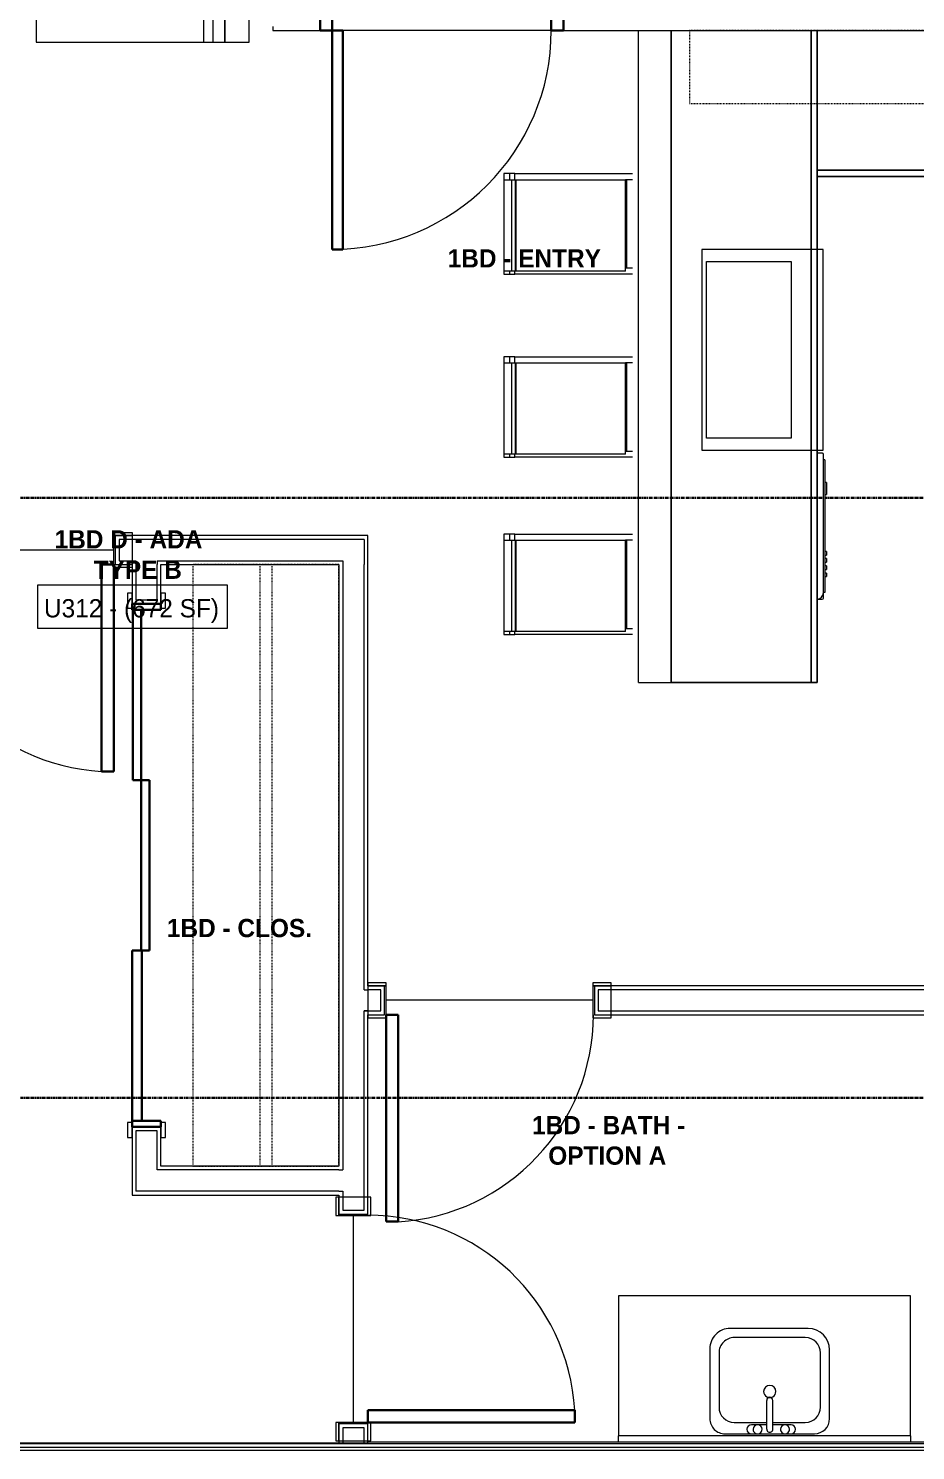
# Model space of a CAD drawing. Header units: inches. Extents: x -4093 to -1777, y 9773 to 12264.
# Drawn here: x -3711.1 to -3565.3, y 11129.2 to 11362.9 of the extents above; entities that cross this region are included whole.
import ezdxf

# ---------------------------------------------------------------- set-up
doc = ezdxf.new("R2010")
doc.units = ezdxf.units.IN
doc.header["$MEASUREMENT"] = 0
doc.linetypes.add('Dash', pattern=[0.25, 0.125, -0.125])
doc.linetypes.add('Grid Line 1_2_', pattern=[0.875, 0.5, -0.125, 0.125, -0.125])
for name, color, linetype, lineweight in [('0-1', 7, 'Continuous', 5), ('0-2', 7, 'Continuous', 9), ('0-3', 8, 'Continuous', 9), ('A-AREA-IDEN', 2, 'Continuous', 9), ('A-DOOR-1', 7, 'Continuous', 9), ('A-DOOR-2', 10, 'Continuous', 30), ('A-DOOR-FRAM-1', 10, 'Continuous', 30), ('A-FLOR-1', 7, 'Continuous', 9), ('A-WALL-1', 7, 'Continuous', 9), ('A-WALL-2', 250, 'Continuous', 18), ('I-FURN', 30, 'Continuous', 9), ('I-FURN-1', 7, 'Continuous', 9), ('I-WALL-1', 7, 'Continuous', 9), ('P-SANR-FIXT-1', 7, 'Continuous', 9), ('Q-CASE-1', 7, 'Continuous', 9), ('Q-CASE-HDLN-1', 7, 'Dash', 9), ('Q-SPCQ-1', 7, 'Continuous', 9), ('S-GRID-1', 1, 'Grid Line 1_2_', 30)]:
    doc.layers.add(name, color=color, linetype=linetype, lineweight=lineweight)
doc.styles.add('Century Gothic_1', font='ufonts.com_century-gothic.ttf', dxfattribs={"height": 3})
doc.styles.add('Century Gothic_B', font='GOTHICB.TTF', dxfattribs={"height": 3})

# ---------------------------------------------------------------- blocks, each defined once
blk = doc.blocks.new('SWING - SINGLE - FLUSH - SWING - FLUSH - 2-10 x 6-8 - PRIVACY-4346070-BACKGROUND - 3RD FLOOR')
at = {"layer": 'A-DOOR-1'}
for p, q in [((-20, 2.37), (-20, 2.87)), ((-20, 2.87), (-17, 2.87)), ((-20, 2.37), (-17, 2.37)), ((-20, -2.88), (-20, 2.37)), ((-17, 2.37), (-20, 2.37)), ((-17, 2.87), (-17, 2.37)), ((-17, 2.37), (-17, -2.88)), ((17, 2.37), (17, 2.87)), ((17, 2.87), (20, 2.87)), ((17, 2.37), (20, 2.37)), ((17, -2.88), (17, 2.37)), ((20, 2.37), (17, 2.37)), ((20, 2.87), (20, 2.37)), ((20, 2.37), (20, -2.88)), ((-17, -2.88), (-20, -2.88)), ((20, -2.88), (17, -2.88))]:
    blk.add_line(p, q, dxfattribs=at)
blk.add_arc((17, -2.38), 34.07, 180, 266.6343, dxfattribs=at)
at = {"layer": 'A-DOOR-2'}
for p, q in [((15, -2.38), (15, -36.38)), ((17, -2.38), (15, -2.38)), ((17, -2.38), (17, -36.38)), ((17, -36.38), (15, -36.38))]:
    blk.add_line(p, q, dxfattribs=at)
blk = doc.blocks.new('SWING - SINGLE - FLUSH - SWING - FLUSH - 2-10 x 6-8 - PRIVACY-4346066-BACKGROUND - 3RD FLOOR')
at = {"layer": 'A-DOOR-1'}
for p, q in [((-17, 2.87), (-20, 2.87)), ((-20, 2.87), (-20, -2.38)), ((-17, -2.38), (-17, 2.87)), ((20, 2.87), (17, 2.87)), ((17, 2.87), (17, -2.38)), ((20, -2.38), (20, 2.87)), ((-20, -2.38), (-17, -2.38)), ((-17, -2.38), (-20, -2.38)), ((-20, -2.38), (-20, -2.88)), ((-20, -2.88), (-17, -2.88)), ((-17, -2.88), (-17, -2.38)), ((17, -2.38), (20, -2.38)), ((20, -2.38), (17, -2.38)), ((17, -2.38), (17, -2.88)), ((17, -2.88), (20, -2.88)), ((20, -2.88), (20, -2.38))]:
    blk.add_line(p, q, dxfattribs=at)
blk.add_arc((17, 2.37), 34.07, 93.3657, 180, dxfattribs=at)
at = {"layer": 'A-DOOR-2'}
for p, q in [((15, 2.37), (15, 36.38)), ((17, 36.38), (15, 36.38)), ((17, 2.37), (17, 36.38)), ((17, 2.37), (15, 2.37))]:
    blk.add_line(p, q, dxfattribs=at)
blk = doc.blocks.new('SLIDING - FLUSH - TRIPLE PANEL - SLIDING - FLUSH - 7-0 x 6-8-3853471-BACKGROUND - 3RD FLOOR')
at = {"layer": 'A-DOOR-1'}
for p, q in [((-42.25, 3), (-44.75, 3)), ((-44.75, 3), (-44.75, 2.25)), ((-42.25, 2.25), (-42.25, 3)), ((42.25, 3), (42.25, 2.25)), ((44.75, 3), (42.25, 3)), ((44.75, 2.25), (44.75, 3)), ((-44.75, 2.25), (-42.25, 2.25)), ((42.25, 2.25), (44.75, 2.25)), ((-42.25, -2.5), (-44.75, -2.5)), ((-44.75, -2.5), (-44.75, -3.25)), ((-44.75, -3.25), (-42.25, -3.25)), ((-42.25, -3.25), (-42.25, -2.5)), ((44.75, -2.5), (42.25, -2.5)), ((42.25, -2.5), (42.25, -3.25)), ((42.25, -3.25), (44.75, -3.25)), ((44.75, -3.25), (44.75, -2.5))]:
    blk.add_line(p, q, dxfattribs=at)
at = {"layer": 'A-DOOR-2'}
for p, q in [((-14, 2.25), (-42, 2.25)), ((-42, 2.25), (-42, 0.625)), ((-42, 0.625), (-14, 0.625)), ((-14, 0.625), (-14, 2.25)), ((14, 0.75), (-14, 0.75)), ((-14, 0.75), (-14, -0.625)), ((42, 2.125), (14, 2.125)), ((14, 2.125), (14, 0.75)), ((14, -0.625), (14, 0.75)), ((14, 0.75), (42, 0.75)), ((42, 0.75), (42, 2.125)), ((-14, -0.625), (14, -0.625))]:
    blk.add_line(p, q, dxfattribs=at)
at = {"layer": 'A-DOOR-FRAM-1'}
for p, q in [((-42, 2.25), (-43, 2.25)), ((-43, 2.25), (-43, -2.5)), ((-42, -2.5), (-42, 2.25)), ((43, 2.25), (42, 2.25)), ((42, 2.25), (42, -2.5)), ((43, -2.5), (43, 2.25)), ((-43, -2.5), (-42, -2.5)), ((42, -2.5), (43, -2.5))]:
    blk.add_line(p, q, dxfattribs=at)
blk = doc.blocks.new('OD_CW_Closet - OD_CW_Closet-3861470-BACKGROUND - 3RD FLOOR')
at = {"layer": 'Q-CASE-HDLN-1'}
for p, q in [((99.61, 24), (0.74, 24)), ((0.74, 24), (0.74, 0)), ((99.61, 0), (99.61, 24)), ((0.74, 13), (99.61, 13)), ((0.74, 11), (99.61, 11)), ((0.74, 0), (99.61, 0))]:
    blk.add_line(p, q, dxfattribs=at)
blk = doc.blocks.new('Couch-Both_Arms-Generic - 2-1352635-BACKGROUND - 3RD FLOOR')
at = {"layer": 'I-FURN'}
for p, q in [((-24, 13.5), (24, 13.5)), ((24, 13.5), (-24, 13.5)), ((-24, 13.5), (-24, 10)), ((24, 10), (24, 13.5)), ((-24, 11.5), (24, 11.5)), ((-24, 10), (-24, -17.5)), ((-24, 10), (24, 10)), ((-18, -17.5), (-18, 10)), ((18, 10), (18, -17.5)), ((24, -17.5), (24, 10)), ((-24, -17.5), (-18, -17.5)), ((-18, -17.5), (-18, -18.5)), ((-18, -18.5), (18, -18.5)), ((18, -18.5), (18, -17.5)), ((18, -17.5), (24, -17.5))]:
    blk.add_line(p, q, dxfattribs=at)
at = {"layer": 'I-FURN-1'}
for p, q in [((24, 17.5), (-24, 17.5)), ((-24, 17.5), (-24, 13.5)), ((24, 13.5), (24, 17.5))]:
    blk.add_line(p, q, dxfattribs=at)
blk = doc.blocks.new('M_Sink Vanity-Square - 500 x 440mm-1352614-BACKGROUND - 3RD FLOOR')
at = {"layer": 'P-SANR-FIXT-1'}
for p, q in [((7.96, 7.09), (-6.72, 7.09)), ((3.62, 7.09), (-2.88, 7.09)), ((0.12, 5.22), (-5.22, 5.22)), ((-2.88, 5.59), (0.12, 5.59)), ((0.12, 6.33), (0.12, 1.59)), ((1.12, 6.33), (1.12, 1.59)), ((1.12, 5.59), (3.62, 5.59)), ((6.46, 5.22), (1.12, 5.22)), ((-9.22, 4.59), (-9.22, -6.73)), ((-7.72, 2.72), (-7.72, -6.23)), ((8.96, -6.23), (8.96, 2.72)), ((10.46, -6.91), (10.46, 4.59)), ((-5.22, -8.73), (6.46, -8.73)), ((-5.72, -10.23), (7.14, -10.23))]:
    blk.add_line(p, q, dxfattribs=at)
for centre, radius, start, end in [((-6.72, 4.59), 2.5, 90, 180), ((-2.88, 6.34), 0.75, 90, 270), ((-1.88, 6.34), 0.75, 360, 180), ((2.62, 6.34), 0.75, 360, 180), ((3.62, 6.34), 0.75, 270, 90), ((7.96, 4.59), 2.5, 360, 90), ((-5.22, 2.72), 2.5, 90, 180), ((-1.88, 6.34), 0.75, 180, 0), ((0.62, 6.33), 0.5, 360, 180), ((2.62, 6.34), 0.75, 180, 360), ((6.46, 2.72), 2.5, 0, 90), ((0.62, 0.13), 1, 360, 180), ((0.62, 0.13), 1, 180, 0), ((0.62, 1.59), 0.5, 180, 0), ((-5.72, -6.73), 3.5, 180, 270), ((-5.22, -6.23), 2.5, 180, 270), ((6.46, -6.23), 2.5, 270, 0), ((7.14, -6.91), 3.32, 270, 0)]:
    blk.add_arc(centre, radius, start, end, dxfattribs=at)
blk = doc.blocks.new('Bath Vanity - Bath Vanity 48_-2551079-BACKGROUND - 3RD FLOOR')
at = {"layer": 'Q-CASE-1'}
for p, q in [((24.74, 0), (-23.26, 0)), ((-23.26, -1), (-23.26, -24)), ((24.74, -24), (24.74, -1)), ((-23.26, -24), (24.74, -24))]:
    blk.add_line(p, q, dxfattribs=at)
blk = doc.blocks.new('BATHROOM MIRROR - BATHROOM MIRROR 48_-3124766-BACKGROUND - 3RD FLOOR')
at = {"layer": 'Q-CASE-1'}
for p, q in [((24.74, 24), (-23.26, 24)), ((-23.26, 23), (-23.26, 24)), ((24.74, 24), (24.74, 23)), ((-23.26, 23), (24.74, 23))]:
    blk.add_line(p, q, dxfattribs=at)
blk = doc.blocks.new('Bar_Stool_6722_1_ - Bar_Stool_6722_1_-V58-BACKGROUND - 3RD FLOOR')
at = {"layer": 'I-FURN-1'}
for p, q in [((0, 19.21), (0, 21.13)), ((1, 21.13), (1, 20.14)), ((15.5, 20.14), (15.5, 21.13)), ((16.5, 21.13), (16.5, 19.21)), ((0, 17.72), (0, 19.21)), ((1, 20.14), (15.5, 20.14)), ((1, 20.14), (1, 20.06)), ((1, 20.06), (1, 19.99)), ((16, 20), (1, 20)), ((1, 19.89), (1, 19.99)), ((1, 17.63), (1, 19.89)), ((15.5, 20.06), (15.5, 20.14)), ((15.5, 19.99), (15.5, 20.06)), ((16, 19.99), (16, 19.89)), ((16, 19.89), (16, 17.63)), ((16.5, 19.21), (16.5, 17.72)), ((0, 1.78), (0, 17.72)), ((1, 2.03), (1, 17.63)), ((16, 17.63), (16, 2.03)), ((16.5, 17.72), (16.5, 1.78)), ((1, 1.78), (0, 1.78)), ((0, 1.78), (0, 0.98)), ((1, 0.98), (0, 0.98)), ((0, 0.98), (0, 0)), ((1, 1.91), (1, 2.03)), ((16, 2.03), (1, 2.03)), ((1, 1.24), (1, 1.91)), ((16, 1.91), (1, 1.91)), ((1, 0), (1, 1.24)), ((1, 1.24), (16, 1.24)), ((16, 2.03), (16, 1.91)), ((16, 1.91), (16, 1.24)), ((16.5, 1.78), (16, 1.78)), ((16, 1.24), (16, 0)), ((16.5, 0.98), (16, 0.98)), ((16.5, 0.98), (16.5, 1.78)), ((16.5, 0), (16.5, 0.98)), ((0, 0), (1, 0)), ((1, 0), (16, 0)), ((16, 0), (16.5, 0))]:
    blk.add_line(p, q, dxfattribs=at)
blk = doc.blocks.new('OD_CW_Upper Cabinet - OD_CW_Upper Cabinet-4366995-BACKGROUND - 3RD FLOOR')
at = {"layer": 'Q-CASE-HDLN-1'}
for p, q in [((115.86, 24), (0.74, 24)), ((0.74, 24), (0.74, 12)), ((115.86, 12), (115.86, 24)), ((0.74, 12), (115.86, 12))]:
    blk.add_line(p, q, dxfattribs=at)
blk = doc.blocks.new('OD_CW_Base Cabinet - OD_CW_Base Cabinet-4366117-BACKGROUND - 3RD FLOOR')
at = {"layer": 'Q-CASE-1'}
for p, q in [((70.86, 0), (70.86, 24)), ((70.86, 24), (70.86, 1)), ((0.74, 1), (20.8, 1)), ((20.8, 1), (0.74, 1)), ((0.74, 0), (20.8, 0)), ((20.8, 0), (0.74, 0)), ((50.8, 1), (70.86, 1)), ((70.86, 1), (50.8, 1)), ((50.8, 0), (70.86, 0)), ((70.86, 0), (50.8, 0)), ((70.86, 1), (70.86, 0))]:
    blk.add_line(p, q, dxfattribs=at)
blk = doc.blocks.new('OD_CW_Base Cabinet - OD_CW_Base Cabinet-4366118-BACKGROUND - 3RD FLOOR')
at = {"layer": 'Q-CASE-1'}
for p, q in [((0.74, 24), (0.74, 0)), ((107.93, 24), (0.74, 24)), ((0.74, 0), (107.93, 0))]:
    blk.add_line(p, q, dxfattribs=at)
blk = doc.blocks.new('Dishwasher_15404 - 34_ counter-3395311-BACKGROUND - 3RD FLOOR')
at = {"layer": 'Q-SPCQ-1'}
for p, q in [((23.68, 0), (22.88, 0)), ((23.87, -22.93), (23.87, -0.2)), ((24.12, -1.09), (23.87, -1.09)), ((24.12, -1.09), (24.12, -22.91)), ((24.37, -4.82), (24.12, -4.82)), ((24.12, -6.79), (24.37, -6.79)), ((24.37, -4.82), (24.37, -5.81)), ((24.37, -5.81), (24.37, -6.79)), ((24.37, -16.15), (24.12, -16.15)), ((24.37, -16.15), (24.37, -16.74)), ((24.12, -16.74), (24.37, -16.74)), ((24.37, -17.33), (24.12, -17.33)), ((24.12, -17.92), (24.37, -17.92)), ((24.37, -18.51), (24.12, -18.51)), ((24.37, -17.33), (24.37, -17.92)), ((24.37, -18.51), (24.37, -19.1)), ((24.12, -19.1), (24.37, -19.1)), ((24.37, -19.69), (24.12, -19.69)), ((24.12, -20.28), (24.37, -20.28)), ((24.37, -19.69), (24.37, -20.28)), ((24.12, -22.91), (23.87, -22.91)), ((23.87, -23.8), (23.87, -22.93)), ((22.88, -24), (23.68, -24))]:
    blk.add_line(p, q, dxfattribs=at)
for centre, radius, start, end in [((23.68, -0.2), 0.197, 360, 90), ((23.68, -0.2), 0.197, 15, 75), ((22.8, -22.93), 1.07, 273.885, 0), ((23.68, -23.8), 0.197, 270, 0)]:
    blk.add_arc(centre, radius, start, end, dxfattribs=at)
blk = doc.blocks.new('Stainless Steel Farmhous Kitchen Sink - Stainless Steel Farmhous Kitchen Sink-4315883-BACKGROUND - 3RD FLOOR')
at = {"layer": 'P-SANR-FIXT-1'}
for p, q in [((-33, 22.2), (-33, 2.25)), ((0, 22.2), (-33, 22.2)), ((0, 2.25), (0, 22.2)), ((-31, 3), (-31, 16.96)), ((-31, 16.96), (-2, 16.96)), ((-2, 16.96), (-2, 3)), ((-2, 3), (-31, 3)), ((-33, 2.25), (0, 2.25))]:
    blk.add_line(p, q, dxfattribs=at)
blk = doc.blocks.new('CTR - 1st Phase - Unit Layouts_rvt-1-BACKGROUND - 3RD FLOOR')
at = {"layer": 'A-FLOR-1'}
for p, q in [((-3625.15, 11362.61), (-3659.4, 11362.61)), ((-3697.05, 11277.19), (-3731.05, 11277.19)), ((-3618.3, 11203.19), (-3652.3, 11203.19)), ((-3657.67, 11133.81), (-3657.67, 11167.81)), ((-3655.3, 11130.63), (-3614.1, 11130.63)), ((-3566.1, 11130.63), (-3529.91, 11130.63)), ((-3851.85, 11130.44), (-3660.05, 11130.44))]:
    blk.add_line(p, q, dxfattribs=at)
at = {"layer": 'A-WALL-1'}
for p, q in [((-3610.8, 11255.43), (-3610.8, 11362.61)), ((-3605.42, 11362.61), (-3605.42, 11255.43)), ((-3655.3, 11279.56), (-3696.8, 11279.56)), ((-3696.8, 11279.56), (-3696.8, 11274.81)), ((-3655.3, 11278.94), (-3655.3, 11279.56)), ((-3655.3, 11274.81), (-3655.3, 11278.94)), ((-3696.8, 11274.81), (-3694.05, 11274.81)), ((-3694.05, 11274.81), (-3694.05, 11268.38)), ((-3689.3, 11268.38), (-3689.3, 11274.81)), ((-3689.3, 11274.81), (-3660.05, 11274.81)), ((-3660.05, 11274.81), (-3660.05, 11175.94)), ((-3655.3, 11205.56), (-3655.3, 11274.81)), ((-3694.05, 11268.38), (-3689.3, 11268.38)), ((-3610.8, 11255.43), (-3605.42, 11255.43)), ((-3652.55, 11205.56), (-3655.3, 11205.56)), ((-3652.55, 11200.81), (-3652.55, 11205.56)), ((-3528.01, 11205.56), (-3618.05, 11205.56)), ((-3618.05, 11205.56), (-3618.05, 11200.81)), ((-3655.3, 11200.81), (-3652.55, 11200.81)), ((-3655.3, 11168.06), (-3655.3, 11200.81)), ((-3618.05, 11200.81), (-3486.67, 11200.81)), ((-3694.05, 11182.38), (-3694.05, 11171.19)), ((-3689.3, 11182.38), (-3694.05, 11182.38)), ((-3689.3, 11175.94), (-3689.3, 11182.38)), ((-3660.05, 11175.94), (-3689.3, 11175.94)), ((-3694.05, 11171.19), (-3693.42, 11171.19)), ((-3693.42, 11171.19), (-3689.3, 11171.19)), ((-3689.3, 11171.19), (-3660.05, 11171.19)), ((-3660.05, 11171.19), (-3660.05, 11168.06)), ((-3660.05, 11168.06), (-3655.3, 11168.06)), ((-3655.3, 11133.56), (-3660.05, 11133.56)), ((-3660.05, 11133.56), (-3660.05, 11130.44)), ((-3655.3, 11130.44), (-3655.3, 11133.56)), ((-3660.05, 11130.44), (-3655.3, 11130.44))]:
    blk.add_line(p, q, dxfattribs=at)
at = {"layer": 'A-WALL-2'}
for p, q in [((-3655.92, 11278.94), (-3696.17, 11278.94)), ((-3696.17, 11278.94), (-3696.17, 11277.19)), ((-3655.92, 11278.94), (-3655.92, 11275.44)), ((-3696.17, 11277.19), (-3696.17, 11275.44)), ((-3696.17, 11275.44), (-3693.42, 11275.44)), ((-3693.42, 11275.44), (-3693.42, 11274.81)), ((-3693.42, 11274.81), (-3693.42, 11269)), ((-3689.92, 11275.44), (-3689.92, 11274.81)), ((-3689.92, 11275.44), (-3659.42, 11275.44)), ((-3689.92, 11269), (-3689.92, 11274.81)), ((-3659.42, 11275.44), (-3659.42, 11274.81)), ((-3659.42, 11274.81), (-3659.42, 11175.31)), ((-3655.92, 11275.44), (-3655.92, 11274.81)), ((-3655.92, 11204.94), (-3655.92, 11274.81)), ((-3693.42, 11269), (-3691.67, 11269)), ((-3691.67, 11269), (-3689.92, 11269)), ((-3655.92, 11204.94), (-3655.3, 11204.94)), ((-3655.92, 11204.94), (-3655.3, 11204.94)), ((-3653.17, 11204.94), (-3655.3, 11204.94)), ((-3653.17, 11203.19), (-3653.17, 11204.94)), ((-3653.17, 11201.44), (-3653.17, 11203.19)), ((-3617.42, 11204.94), (-3617.42, 11203.19)), ((-3527.38, 11204.94), (-3617.42, 11204.94)), ((-3617.42, 11203.19), (-3617.42, 11201.44)), ((-3655.92, 11201.44), (-3655.3, 11201.44)), ((-3655.92, 11168.69), (-3655.92, 11201.44)), ((-3655.3, 11201.44), (-3655.92, 11201.44)), ((-3655.3, 11201.44), (-3653.17, 11201.44)), ((-3617.42, 11201.44), (-3486.67, 11201.44)), ((-3693.42, 11181.75), (-3693.42, 11171.81)), ((-3691.67, 11181.75), (-3693.42, 11181.75)), ((-3689.92, 11181.75), (-3691.67, 11181.75)), ((-3689.92, 11175.31), (-3689.92, 11181.75)), ((-3689.3, 11175.31), (-3689.92, 11175.31)), ((-3660.05, 11175.31), (-3689.3, 11175.31)), ((-3660.05, 11175.31), (-3659.42, 11175.31)), ((-3689.92, 11171.81), (-3693.42, 11171.81)), ((-3689.3, 11171.81), (-3689.92, 11171.81)), ((-3660.05, 11171.81), (-3689.3, 11171.81)), ((-3660.05, 11171.81), (-3659.42, 11171.81)), ((-3659.42, 11171.81), (-3659.42, 11168.69)), ((-3659.42, 11168.69), (-3657.67, 11168.69)), ((-3657.67, 11168.69), (-3655.92, 11168.69)), ((-3659.42, 11132.94), (-3659.42, 11130.44)), ((-3657.67, 11132.94), (-3659.42, 11132.94)), ((-3655.92, 11132.94), (-3657.67, 11132.94)), ((-3655.92, 11130.44), (-3655.92, 11132.94))]:
    blk.add_line(p, q, dxfattribs=at)
at = {"layer": 'Q-CASE-1'}
for p, q in [((-3605.42, 11255.43), (-3605.42, 11362.61)), ((-3582.42, 11362.61), (-3582.42, 11255.43)), ((-3582.42, 11255.43), (-3582.42, 11362.61)), ((-3581.42, 11362.61), (-3581.42, 11255.43)), ((-3582.42, 11255.43), (-3605.42, 11255.43)), ((-3581.42, 11255.43), (-3582.42, 11255.43))]:
    blk.add_line(p, q, dxfattribs=at)
at = {"layer": '0-2'}
for name, p, rotation in [('Couch-Both_Arms-Generic - 2-1352635-BACKGROUND - 3RD FLOOR', (-3692.29, 11384.66), 269.999999999964), ('OD_CW_Base Cabinet - OD_CW_Base Cabinet-4366118-BACKGROUND - 3RD FLOOR', (-3581.42, 11254.69), 90.00000000000132), ('Bar_Stool_6722_1_ - Bar_Stool_6722_1_-V58-BACKGROUND - 3RD FLOOR', (-3632.92, 11339.06), 270.0000000000941), ('Stainless Steel Farmhous Kitchen Sink - Stainless Steel Farmhous Kitchen Sink-4315883-BACKGROUND - 3RD FLOOR', (-3602.66, 11293.61), 269.9999999999995), ('Bar_Stool_6722_1_ - Bar_Stool_6722_1_-V58-BACKGROUND - 3RD FLOOR', (-3632.92, 11308.94), 270.0000000000941), ('Bar_Stool_6722_1_ - Bar_Stool_6722_1_-V58-BACKGROUND - 3RD FLOOR', (-3632.92, 11279.82), 270.0000000000941), ('OD_CW_Closet - OD_CW_Closet-3861470-BACKGROUND - 3RD FLOOR', (-3684.05, 11275.55), 270.0000000000016), ('SLIDING - FLUSH - TRIPLE PANEL - SLIDING - FLUSH - 7-0 x 6-8-3853471-BACKGROUND - 3RD FLOOR', (-3691.8, 11225.38), 90.00000000000375), ('SWING - SINGLE - FLUSH - SWING - FLUSH - 2-10 x 6-8 - PRIVACY-4346066-BACKGROUND - 3RD FLOOR', (-3635.3, 11203.19), 180), ('SWING - SINGLE - FLUSH - SWING - FLUSH - 2-10 x 6-8 - PRIVACY-4346066-BACKGROUND - 3RD FLOOR', (-3657.67, 11150.81), 270), ('Bath Vanity - Bath Vanity 48_-2551079-BACKGROUND - 3RD FLOOR', (-3589.36, 11130.63), 180), ('M_Sink Vanity-Square - 500 x 440mm-1352614-BACKGROUND - 3RD FLOOR', (-3588.62, 11139.03), 180), ('BATHROOM MIRROR - BATHROOM MIRROR 48_-3124766-BACKGROUND - 3RD FLOOR', (-3589.36, 11154.63), 180)]:
    blk.add_blockref(name, p, dxfattribs=dict(at, rotation=rotation))
for name, p in [('OD_CW_Upper Cabinet - OD_CW_Upper Cabinet-4366995-BACKGROUND - 3RD FLOOR', (-3603.16, 11338.61)), ('OD_CW_Base Cabinet - OD_CW_Base Cabinet-4366117-BACKGROUND - 3RD FLOOR', (-3582.16, 11338.61)), ('Dishwasher_15404 - 34_ counter-3395311-BACKGROUND - 3RD FLOOR', (-3604.3, 11293.11)), ('SWING - SINGLE - FLUSH - SWING - FLUSH - 2-10 x 6-8 - PRIVACY-4346070-BACKGROUND - 3RD FLOOR', (-3714.05, 11277.19))]:
    blk.add_blockref(name, p, dxfattribs=at)
blk = doc.blocks.new('HOLLOW METAL - UNIT DOOR-2191978-BACKGROUND - 3RD FLOOR')
at = {"layer": 'A-DOOR-1'}
blk.add_arc((18, 3.875), 36, 90, 180, dxfattribs=at)
at = {"layer": 'A-DOOR-2'}
for p, q in [((18, 39.875), (16.25, 39.875)), ((16.25, 39.875), (16.25, 3.875)), ((18, 3.875), (18, 39.875)), ((16.25, 3.875), (18, 3.875))]:
    blk.add_line(p, q, dxfattribs=at)
at = {"layer": 'A-DOOR-FRAM-1'}
for p, q in [((-18, 3.875), (-20, 3.875)), ((-20, 3.875), (-20, -4.125)), ((-18, 1.9375), (-18, 3.875)), ((18, 3.875), (18, 1.9375)), ((20, 3.875), (18, 3.875)), ((20, -4.125), (20, 3.875)), ((-17.375, 1.9375), (-18, 1.9375)), ((-17.375, -2.1875), (-17.375, 1.9375)), ((18, 1.9375), (17.375, 1.9375)), ((17.375, 1.9375), (17.375, -2.1875)), ((-18, -4.125), (-18, -2.1875)), ((-18, -2.1875), (-17.375, -2.1875)), ((17.375, -2.1875), (18, -2.1875)), ((18, -2.1875), (18, -4.125)), ((-20, -4.125), (-18, -4.125)), ((18, -4.125), (20, -4.125))]:
    blk.add_line(p, q, dxfattribs=at)
blk = doc.blocks.new('CTR - 1st Phase - Common Walls_rvt-1-BACKGROUND - 3RD FLOOR')
at = {"layer": 'A-WALL-2'}
for p, q in [((-3487.3, 11129.69), (-3852.47, 11129.69)), ((-3487.3, 11129.19), (-3852.47, 11129.19))]:
    blk.add_line(p, q, dxfattribs=at)
at = {"layer": 'I-WALL-1'}
for p, q in [((-3670.9, 11363.24), (-3670.9, 11362.61)), ((-3670.9, 11362.61), (-3663.15, 11362.61)), ((-3623.15, 11362.61), (-3487.3, 11362.61)), ((-3487.3, 11130.31), (-3852.47, 11130.31))]:
    blk.add_line(p, q, dxfattribs=at)
at = {"layer": '0-3', "rotation": 180}
blk.add_blockref('HOLLOW METAL - UNIT DOOR-2191978-BACKGROUND - 3RD FLOOR', (-3643.15, 11366.49), dxfattribs=at)
blk = doc.blocks.new('CTR - 1st Phase - Structure_rvt-1-BACKGROUND - 3RD FLOOR')
at = {"layer": 'S-GRID-1'}
for p, q in [((-1777.25, 11285.79), (-4076.95, 11285.79)), ((-1777.25, 11187.19), (-4076.95, 11187.19))]:
    blk.add_line(p, q, dxfattribs=at)

msp = doc.modelspace()

# ---------------------------------------------------------------- linework, layer by layer
at = {"layer": 'A-AREA-IDEN', "flags": 128}
msp.add_lwpolyline([(-3709.52, 11271.47), (-3678.43, 11271.47), (-3678.43, 11264.3), (-3709.52, 11264.3)], close=True, dxfattribs=at)

# ---------------------------------------------------------------- block references
at = {"layer": '0-1'}
for name in ['CTR - 1st Phase - Structure_rvt-1-BACKGROUND - 3RD FLOOR', 'CTR - 1st Phase - Unit Layouts_rvt-1-BACKGROUND - 3RD FLOOR', 'CTR - 1st Phase - Common Walls_rvt-1-BACKGROUND - 3RD FLOOR']:
    msp.add_blockref(name, (0, 0), dxfattribs=at)

# ---------------------------------------------------------------- texts
at = {"layer": 'A-AREA-IDEN', "char_height": 3, "attachment_point": 1}
for s, insert, width, style in [('1BD - ENTRY', (-3642.17, 11326.64), 29.492, 'Century Gothic_B'), ('1BD D - ADA', (-3706.77, 11280.46), 30.906, 'Century Gothic_B'), ('TYPE B', (-3700.35, 11275.46), 15.453, 'Century Gothic_B'), ('U312 - (672 SF)', (-3708.52, 11269.13), 35.148, 'Century Gothic_1'), ('1BD - CLOS.', (-3688.32, 11216.57), 29.29, 'Century Gothic_B'), ('1BD - BATH -', (-3628.31, 11184.17), 30.603, 'Century Gothic_B'), ('OPTION A', (-3625.64, 11179.17), 24.24, 'Century Gothic_B')]:
    msp.add_mtext(s, dxfattribs=dict(at, insert=insert, width=width, style=style))

doc.saveas('drawing.dxf')
